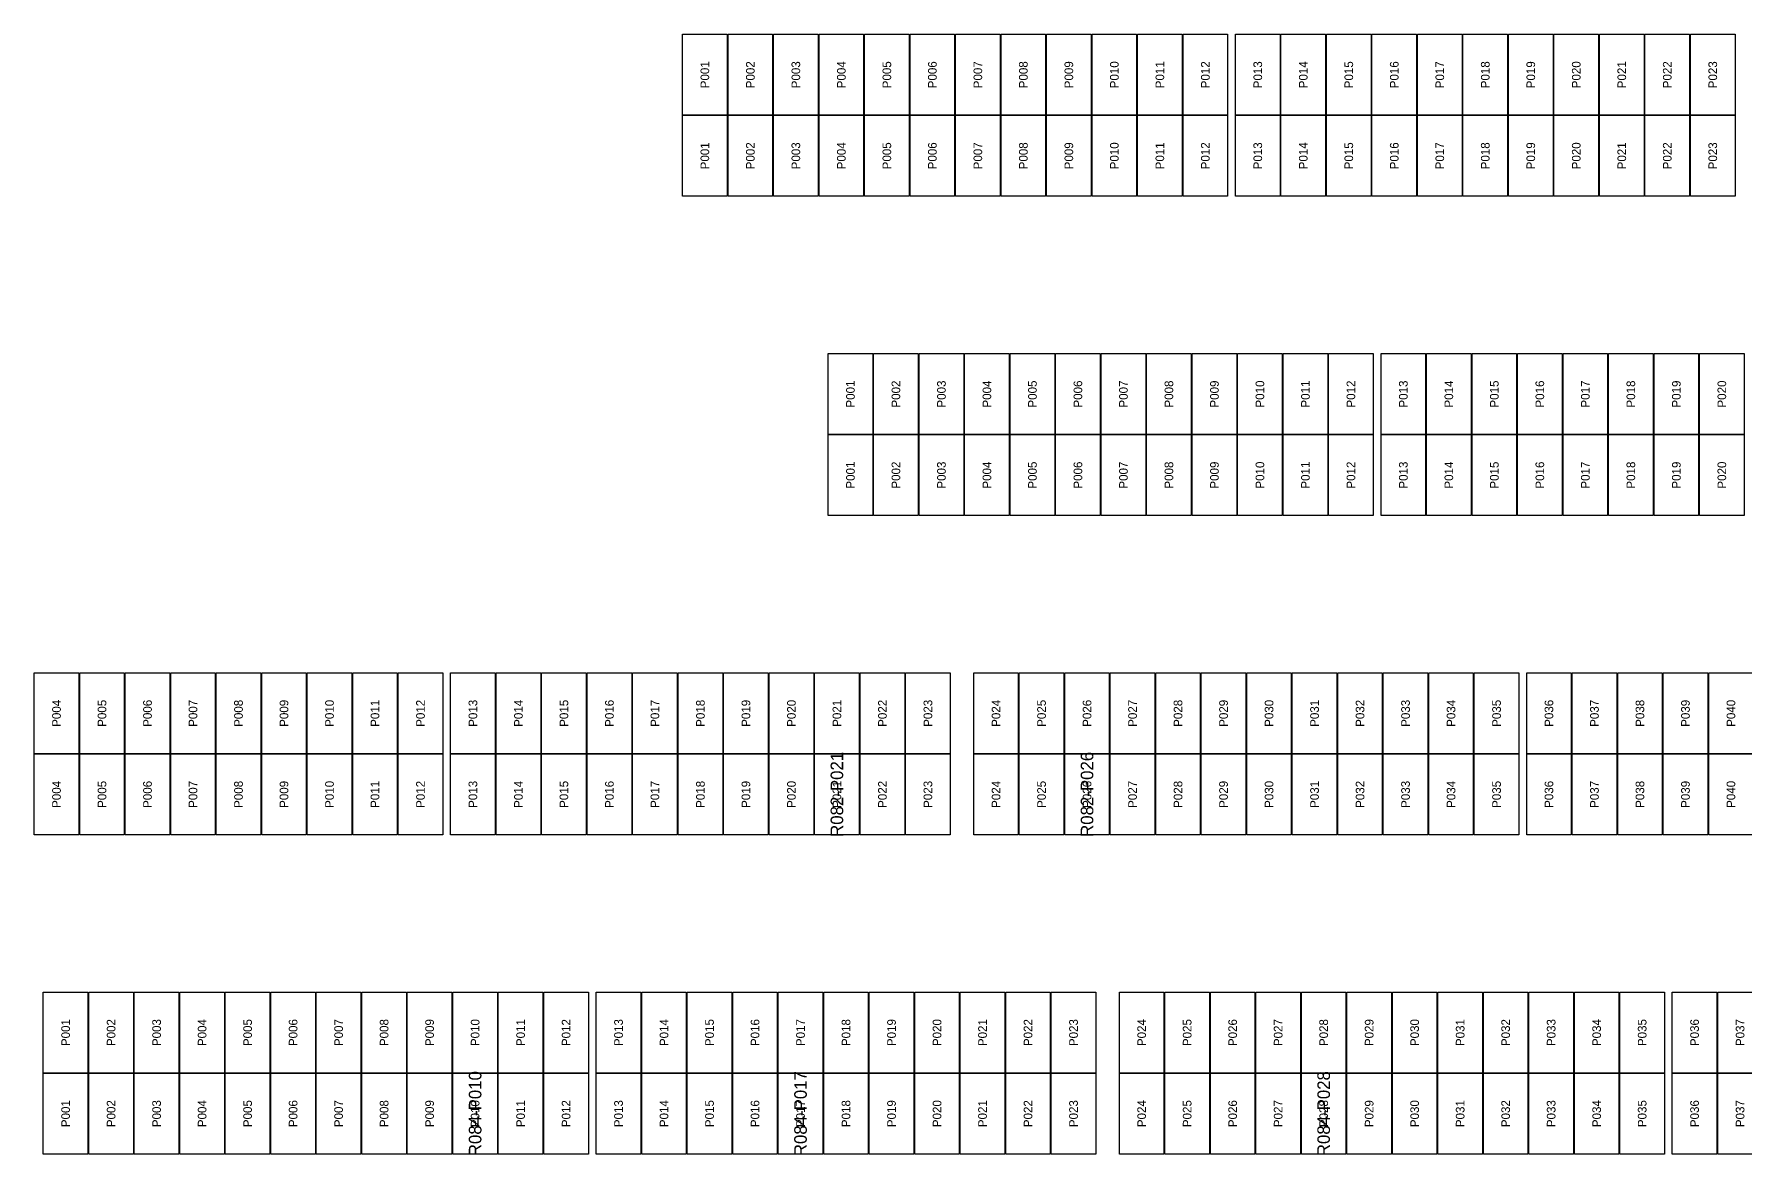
# Model space of a CAD drawing. Extents: x 296295 to 296770, y 651564 to 652121.
# Drawn here: x 296492.3 to 296535.84, y 651783.5 to 651812.02 of the extents above; entities that cross this region are included whole.
import ezdxf
from ezdxf.enums import TextEntityAlignment as Align

# ---------------------------------------------------------------- set-up
doc = ezdxf.new("R2010")
doc.units = 0

msp = doc.modelspace()

# ---------------------------------------------------------------- linework, layer by layer
at = {"layer": 'DEFECTIVE_PANELS'}
for points in [[(296512.166, 651793.708), (296513.3, 651793.708), (296513.3, 651791.645), (296512.166, 651791.645)], [(296518.532, 651793.708), (296519.666, 651793.708), (296519.666, 651791.645), (296518.532, 651791.645)], [(296502.958, 651785.582), (296504.092, 651785.582), (296504.092, 651783.519), (296502.958, 651783.519)], [(296511.24, 651785.582), (296512.374, 651785.582), (296512.374, 651783.519), (296511.24, 651783.519)], [(296524.554, 651785.582), (296525.688, 651785.582), (296525.688, 651783.519), (296524.554, 651783.519)]]:
    msp.add_lwpolyline(points, close=True, dxfattribs=at)
at = {"layer": 'PANELS_MASTER'}
for points in [[(296508.805, 651812.023), (296509.939, 651812.023), (296509.939, 651809.96), (296508.805, 651809.96)], [(296509.963, 651812.023), (296511.097, 651812.023), (296511.097, 651809.96), (296509.963, 651809.96)], [(296511.121, 651812.023), (296512.255, 651812.023), (296512.255, 651809.96), (296511.121, 651809.96)], [(296512.279, 651812.023), (296513.413, 651812.023), (296513.413, 651809.96), (296512.279, 651809.96)], [(296513.437, 651812.023), (296514.571, 651812.023), (296514.571, 651809.96), (296513.437, 651809.96)], [(296514.595, 651812.023), (296515.729, 651812.023), (296515.729, 651809.96), (296514.595, 651809.96)], [(296515.753, 651812.023), (296516.887, 651812.023), (296516.887, 651809.96), (296515.753, 651809.96)], [(296516.911, 651812.023), (296518.045, 651812.023), (296518.045, 651809.96), (296516.911, 651809.96)], [(296518.069, 651812.023), (296519.203, 651812.023), (296519.203, 651809.96), (296518.069, 651809.96)], [(296519.227, 651812.023), (296520.361, 651812.023), (296520.361, 651809.96), (296519.227, 651809.96)], [(296520.385, 651812.023), (296521.519, 651812.023), (296521.519, 651809.96), (296520.385, 651809.96)], [(296521.543, 651812.023), (296522.677, 651812.023), (296522.677, 651809.96), (296521.543, 651809.96)], [(296522.877, 651812.023), (296524.011, 651812.023), (296524.011, 651809.96), (296522.877, 651809.96)], [(296524.035, 651812.023), (296525.169, 651812.023), (296525.169, 651809.96), (296524.035, 651809.96)], [(296525.193, 651812.023), (296526.327, 651812.023), (296526.327, 651809.96), (296525.193, 651809.96)], [(296526.351, 651812.023), (296527.485, 651812.023), (296527.485, 651809.96), (296526.351, 651809.96)], [(296527.509, 651812.023), (296528.643, 651812.023), (296528.643, 651809.96), (296527.509, 651809.96)], [(296528.667, 651812.023), (296529.801, 651812.023), (296529.801, 651809.96), (296528.667, 651809.96)], [(296529.825, 651812.023), (296530.959, 651812.023), (296530.959, 651809.96), (296529.825, 651809.96)], [(296530.983, 651812.023), (296532.117, 651812.023), (296532.117, 651809.96), (296530.983, 651809.96)], [(296532.141, 651812.023), (296533.275, 651812.023), (296533.275, 651809.96), (296532.141, 651809.96)], [(296533.299, 651812.023), (296534.433, 651812.023), (296534.433, 651809.96), (296533.299, 651809.96)], [(296534.457, 651812.023), (296535.591, 651812.023), (296535.591, 651809.96), (296534.457, 651809.96)], [(296508.805, 651809.96), (296509.939, 651809.96), (296509.939, 651807.897), (296508.805, 651807.897)], [(296509.963, 651809.96), (296511.097, 651809.96), (296511.097, 651807.897), (296509.963, 651807.897)], [(296511.121, 651809.96), (296512.255, 651809.96), (296512.255, 651807.897), (296511.121, 651807.897)], [(296512.279, 651809.96), (296513.413, 651809.96), (296513.413, 651807.897), (296512.279, 651807.897)], [(296513.437, 651809.96), (296514.571, 651809.96), (296514.571, 651807.897), (296513.437, 651807.897)], [(296514.595, 651809.96), (296515.729, 651809.96), (296515.729, 651807.897), (296514.595, 651807.897)], [(296515.753, 651809.96), (296516.887, 651809.96), (296516.887, 651807.897), (296515.753, 651807.897)], [(296516.911, 651809.96), (296518.045, 651809.96), (296518.045, 651807.897), (296516.911, 651807.897)], [(296518.069, 651809.96), (296519.203, 651809.96), (296519.203, 651807.897), (296518.069, 651807.897)], [(296519.227, 651809.96), (296520.361, 651809.96), (296520.361, 651807.897), (296519.227, 651807.897)], [(296520.385, 651809.96), (296521.519, 651809.96), (296521.519, 651807.897), (296520.385, 651807.897)], [(296521.543, 651809.96), (296522.677, 651809.96), (296522.677, 651807.897), (296521.543, 651807.897)], [(296522.877, 651809.96), (296524.011, 651809.96), (296524.011, 651807.897), (296522.877, 651807.897)], [(296524.035, 651809.96), (296525.169, 651809.96), (296525.169, 651807.897), (296524.035, 651807.897)], [(296525.193, 651809.96), (296526.327, 651809.96), (296526.327, 651807.897), (296525.193, 651807.897)], [(296526.351, 651809.96), (296527.485, 651809.96), (296527.485, 651807.897), (296526.351, 651807.897)], [(296527.509, 651809.96), (296528.643, 651809.96), (296528.643, 651807.897), (296527.509, 651807.897)], [(296528.667, 651809.96), (296529.801, 651809.96), (296529.801, 651807.897), (296528.667, 651807.897)], [(296529.825, 651809.96), (296530.959, 651809.96), (296530.959, 651807.897), (296529.825, 651807.897)], [(296530.983, 651809.96), (296532.117, 651809.96), (296532.117, 651807.897), (296530.983, 651807.897)], [(296532.141, 651809.96), (296533.275, 651809.96), (296533.275, 651807.897), (296532.141, 651807.897)], [(296533.299, 651809.96), (296534.433, 651809.96), (296534.433, 651807.897), (296533.299, 651807.897)], [(296534.457, 651809.96), (296535.591, 651809.96), (296535.591, 651807.897), (296534.457, 651807.897)], [(296512.51, 651803.897), (296513.644, 651803.897), (296513.644, 651801.834), (296512.51, 651801.834)], [(296513.668, 651803.897), (296514.802, 651803.897), (296514.802, 651801.834), (296513.668, 651801.834)], [(296514.826, 651803.897), (296515.96, 651803.897), (296515.96, 651801.834), (296514.826, 651801.834)], [(296515.984, 651803.897), (296517.118, 651803.897), (296517.118, 651801.834), (296515.984, 651801.834)], [(296517.142, 651803.897), (296518.276, 651803.897), (296518.276, 651801.834), (296517.142, 651801.834)], [(296518.3, 651803.897), (296519.434, 651803.897), (296519.434, 651801.834), (296518.3, 651801.834)], [(296519.458, 651803.897), (296520.592, 651803.897), (296520.592, 651801.834), (296519.458, 651801.834)], [(296520.616, 651803.897), (296521.75, 651803.897), (296521.75, 651801.834), (296520.616, 651801.834)], [(296521.774, 651803.897), (296522.908, 651803.897), (296522.908, 651801.834), (296521.774, 651801.834)], [(296522.932, 651803.897), (296524.066, 651803.897), (296524.066, 651801.834), (296522.932, 651801.834)], [(296524.09, 651803.897), (296525.224, 651803.897), (296525.224, 651801.834), (296524.09, 651801.834)], [(296525.248, 651803.897), (296526.382, 651803.897), (296526.382, 651801.834), (296525.248, 651801.834)], [(296526.582, 651803.897), (296527.716, 651803.897), (296527.716, 651801.834), (296526.582, 651801.834)], [(296527.74, 651803.897), (296528.874, 651803.897), (296528.874, 651801.834), (296527.74, 651801.834)], [(296528.898, 651803.897), (296530.032, 651803.897), (296530.032, 651801.834), (296528.898, 651801.834)], [(296530.056, 651803.897), (296531.19, 651803.897), (296531.19, 651801.834), (296530.056, 651801.834)], [(296531.214, 651803.897), (296532.348, 651803.897), (296532.348, 651801.834), (296531.214, 651801.834)], [(296532.372, 651803.897), (296533.506, 651803.897), (296533.506, 651801.834), (296532.372, 651801.834)], [(296533.53, 651803.897), (296534.664, 651803.897), (296534.664, 651801.834), (296533.53, 651801.834)], [(296534.688, 651803.897), (296535.822, 651803.897), (296535.822, 651801.834), (296534.688, 651801.834)], [(296512.51, 651801.834), (296513.644, 651801.834), (296513.644, 651799.771), (296512.51, 651799.771)], [(296513.668, 651801.834), (296514.802, 651801.834), (296514.802, 651799.771), (296513.668, 651799.771)], [(296514.826, 651801.834), (296515.96, 651801.834), (296515.96, 651799.771), (296514.826, 651799.771)], [(296515.984, 651801.834), (296517.118, 651801.834), (296517.118, 651799.771), (296515.984, 651799.771)], [(296517.142, 651801.834), (296518.276, 651801.834), (296518.276, 651799.771), (296517.142, 651799.771)], [(296518.3, 651801.834), (296519.434, 651801.834), (296519.434, 651799.771), (296518.3, 651799.771)], [(296519.458, 651801.834), (296520.592, 651801.834), (296520.592, 651799.771), (296519.458, 651799.771)], [(296520.616, 651801.834), (296521.75, 651801.834), (296521.75, 651799.771), (296520.616, 651799.771)], [(296521.774, 651801.834), (296522.908, 651801.834), (296522.908, 651799.771), (296521.774, 651799.771)], [(296522.932, 651801.834), (296524.066, 651801.834), (296524.066, 651799.771), (296522.932, 651799.771)], [(296524.09, 651801.834), (296525.224, 651801.834), (296525.224, 651799.771), (296524.09, 651799.771)], [(296525.248, 651801.834), (296526.382, 651801.834), (296526.382, 651799.771), (296525.248, 651799.771)], [(296526.582, 651801.834), (296527.716, 651801.834), (296527.716, 651799.771), (296526.582, 651799.771)], [(296527.74, 651801.834), (296528.874, 651801.834), (296528.874, 651799.771), (296527.74, 651799.771)], [(296528.898, 651801.834), (296530.032, 651801.834), (296530.032, 651799.771), (296528.898, 651799.771)], [(296530.056, 651801.834), (296531.19, 651801.834), (296531.19, 651799.771), (296530.056, 651799.771)], [(296531.214, 651801.834), (296532.348, 651801.834), (296532.348, 651799.771), (296531.214, 651799.771)], [(296532.372, 651801.834), (296533.506, 651801.834), (296533.506, 651799.771), (296532.372, 651799.771)], [(296533.53, 651801.834), (296534.664, 651801.834), (296534.664, 651799.771), (296533.53, 651799.771)], [(296534.688, 651801.834), (296535.822, 651801.834), (296535.822, 651799.771), (296534.688, 651799.771)], [(296492.304, 651795.771), (296493.438, 651795.771), (296493.438, 651793.708), (296492.304, 651793.708)], [(296493.462, 651795.771), (296494.596, 651795.771), (296494.596, 651793.708), (296493.462, 651793.708)], [(296494.62, 651795.771), (296495.754, 651795.771), (296495.754, 651793.708), (296494.62, 651793.708)], [(296495.778, 651795.771), (296496.912, 651795.771), (296496.912, 651793.708), (296495.778, 651793.708)], [(296496.936, 651795.771), (296498.07, 651795.771), (296498.07, 651793.708), (296496.936, 651793.708)], [(296498.094, 651795.771), (296499.228, 651795.771), (296499.228, 651793.708), (296498.094, 651793.708)], [(296499.252, 651795.771), (296500.386, 651795.771), (296500.386, 651793.708), (296499.252, 651793.708)], [(296500.41, 651795.771), (296501.544, 651795.771), (296501.544, 651793.708), (296500.41, 651793.708)], [(296501.568, 651795.771), (296502.702, 651795.771), (296502.702, 651793.708), (296501.568, 651793.708)], [(296502.902, 651795.771), (296504.036, 651795.771), (296504.036, 651793.708), (296502.902, 651793.708)], [(296504.06, 651795.771), (296505.194, 651795.771), (296505.194, 651793.708), (296504.06, 651793.708)], [(296505.218, 651795.771), (296506.352, 651795.771), (296506.352, 651793.708), (296505.218, 651793.708)], [(296506.376, 651795.771), (296507.51, 651795.771), (296507.51, 651793.708), (296506.376, 651793.708)], [(296507.534, 651795.771), (296508.668, 651795.771), (296508.668, 651793.708), (296507.534, 651793.708)], [(296508.692, 651795.771), (296509.826, 651795.771), (296509.826, 651793.708), (296508.692, 651793.708)], [(296509.85, 651795.771), (296510.984, 651795.771), (296510.984, 651793.708), (296509.85, 651793.708)], [(296511.008, 651795.771), (296512.142, 651795.771), (296512.142, 651793.708), (296511.008, 651793.708)], [(296512.166, 651795.771), (296513.3, 651795.771), (296513.3, 651793.708), (296512.166, 651793.708)], [(296513.324, 651795.771), (296514.458, 651795.771), (296514.458, 651793.708), (296513.324, 651793.708)], [(296514.482, 651795.771), (296515.616, 651795.771), (296515.616, 651793.708), (296514.482, 651793.708)], [(296516.216, 651795.771), (296517.35, 651795.771), (296517.35, 651793.708), (296516.216, 651793.708)], [(296517.374, 651795.771), (296518.508, 651795.771), (296518.508, 651793.708), (296517.374, 651793.708)], [(296518.532, 651795.771), (296519.666, 651795.771), (296519.666, 651793.708), (296518.532, 651793.708)], [(296519.69, 651795.771), (296520.824, 651795.771), (296520.824, 651793.708), (296519.69, 651793.708)], [(296520.848, 651795.771), (296521.982, 651795.771), (296521.982, 651793.708), (296520.848, 651793.708)], [(296522.006, 651795.771), (296523.14, 651795.771), (296523.14, 651793.708), (296522.006, 651793.708)], [(296523.164, 651795.771), (296524.298, 651795.771), (296524.298, 651793.708), (296523.164, 651793.708)], [(296524.322, 651795.771), (296525.456, 651795.771), (296525.456, 651793.708), (296524.322, 651793.708)], [(296525.48, 651795.771), (296526.614, 651795.771), (296526.614, 651793.708), (296525.48, 651793.708)], [(296526.638, 651795.771), (296527.772, 651795.771), (296527.772, 651793.708), (296526.638, 651793.708)], [(296527.796, 651795.771), (296528.93, 651795.771), (296528.93, 651793.708), (296527.796, 651793.708)], [(296528.954, 651795.771), (296530.088, 651795.771), (296530.088, 651793.708), (296528.954, 651793.708)], [(296530.288, 651795.771), (296531.422, 651795.771), (296531.422, 651793.708), (296530.288, 651793.708)], [(296531.446, 651795.771), (296532.58, 651795.771), (296532.58, 651793.708), (296531.446, 651793.708)], [(296532.604, 651795.771), (296533.738, 651795.771), (296533.738, 651793.708), (296532.604, 651793.708)], [(296533.762, 651795.771), (296534.896, 651795.771), (296534.896, 651793.708), (296533.762, 651793.708)], [(296534.92, 651795.771), (296536.054, 651795.771), (296536.054, 651793.708), (296534.92, 651793.708)], [(296492.304, 651793.708), (296493.438, 651793.708), (296493.438, 651791.645), (296492.304, 651791.645)], [(296493.462, 651793.708), (296494.596, 651793.708), (296494.596, 651791.645), (296493.462, 651791.645)], [(296494.62, 651793.708), (296495.754, 651793.708), (296495.754, 651791.645), (296494.62, 651791.645)], [(296495.778, 651793.708), (296496.912, 651793.708), (296496.912, 651791.645), (296495.778, 651791.645)], [(296496.936, 651793.708), (296498.07, 651793.708), (296498.07, 651791.645), (296496.936, 651791.645)], [(296498.094, 651793.708), (296499.228, 651793.708), (296499.228, 651791.645), (296498.094, 651791.645)], [(296499.252, 651793.708), (296500.386, 651793.708), (296500.386, 651791.645), (296499.252, 651791.645)], [(296500.41, 651793.708), (296501.544, 651793.708), (296501.544, 651791.645), (296500.41, 651791.645)], [(296501.568, 651793.708), (296502.702, 651793.708), (296502.702, 651791.645), (296501.568, 651791.645)], [(296502.902, 651793.708), (296504.036, 651793.708), (296504.036, 651791.645), (296502.902, 651791.645)], [(296504.06, 651793.708), (296505.194, 651793.708), (296505.194, 651791.645), (296504.06, 651791.645)], [(296505.218, 651793.708), (296506.352, 651793.708), (296506.352, 651791.645), (296505.218, 651791.645)], [(296506.376, 651793.708), (296507.51, 651793.708), (296507.51, 651791.645), (296506.376, 651791.645)], [(296507.534, 651793.708), (296508.668, 651793.708), (296508.668, 651791.645), (296507.534, 651791.645)], [(296508.692, 651793.708), (296509.826, 651793.708), (296509.826, 651791.645), (296508.692, 651791.645)], [(296509.85, 651793.708), (296510.984, 651793.708), (296510.984, 651791.645), (296509.85, 651791.645)], [(296511.008, 651793.708), (296512.142, 651793.708), (296512.142, 651791.645), (296511.008, 651791.645)], [(296513.324, 651793.708), (296514.458, 651793.708), (296514.458, 651791.645), (296513.324, 651791.645)], [(296514.482, 651793.708), (296515.616, 651793.708), (296515.616, 651791.645), (296514.482, 651791.645)], [(296516.216, 651793.708), (296517.35, 651793.708), (296517.35, 651791.645), (296516.216, 651791.645)], [(296517.374, 651793.708), (296518.508, 651793.708), (296518.508, 651791.645), (296517.374, 651791.645)], [(296519.69, 651793.708), (296520.824, 651793.708), (296520.824, 651791.645), (296519.69, 651791.645)], [(296520.848, 651793.708), (296521.982, 651793.708), (296521.982, 651791.645), (296520.848, 651791.645)], [(296522.006, 651793.708), (296523.14, 651793.708), (296523.14, 651791.645), (296522.006, 651791.645)], [(296523.164, 651793.708), (296524.298, 651793.708), (296524.298, 651791.645), (296523.164, 651791.645)], [(296524.322, 651793.708), (296525.456, 651793.708), (296525.456, 651791.645), (296524.322, 651791.645)], [(296525.48, 651793.708), (296526.614, 651793.708), (296526.614, 651791.645), (296525.48, 651791.645)], [(296526.638, 651793.708), (296527.772, 651793.708), (296527.772, 651791.645), (296526.638, 651791.645)], [(296527.796, 651793.708), (296528.93, 651793.708), (296528.93, 651791.645), (296527.796, 651791.645)], [(296528.954, 651793.708), (296530.088, 651793.708), (296530.088, 651791.645), (296528.954, 651791.645)], [(296530.288, 651793.708), (296531.422, 651793.708), (296531.422, 651791.645), (296530.288, 651791.645)], [(296531.446, 651793.708), (296532.58, 651793.708), (296532.58, 651791.645), (296531.446, 651791.645)], [(296532.604, 651793.708), (296533.738, 651793.708), (296533.738, 651791.645), (296532.604, 651791.645)], [(296533.762, 651793.708), (296534.896, 651793.708), (296534.896, 651791.645), (296533.762, 651791.645)], [(296534.92, 651793.708), (296536.054, 651793.708), (296536.054, 651791.645), (296534.92, 651791.645)], [(296492.536, 651787.645), (296493.67, 651787.645), (296493.67, 651785.582), (296492.536, 651785.582)], [(296493.694, 651787.645), (296494.828, 651787.645), (296494.828, 651785.582), (296493.694, 651785.582)], [(296494.852, 651787.645), (296495.986, 651787.645), (296495.986, 651785.582), (296494.852, 651785.582)], [(296496.01, 651787.645), (296497.144, 651787.645), (296497.144, 651785.582), (296496.01, 651785.582)], [(296497.168, 651787.645), (296498.302, 651787.645), (296498.302, 651785.582), (296497.168, 651785.582)], [(296498.326, 651787.645), (296499.46, 651787.645), (296499.46, 651785.582), (296498.326, 651785.582)], [(296499.484, 651787.645), (296500.618, 651787.645), (296500.618, 651785.582), (296499.484, 651785.582)], [(296500.642, 651787.645), (296501.776, 651787.645), (296501.776, 651785.582), (296500.642, 651785.582)], [(296501.8, 651787.645), (296502.934, 651787.645), (296502.934, 651785.582), (296501.8, 651785.582)], [(296502.958, 651787.645), (296504.092, 651787.645), (296504.092, 651785.582), (296502.958, 651785.582)], [(296504.116, 651787.645), (296505.25, 651787.645), (296505.25, 651785.582), (296504.116, 651785.582)], [(296505.274, 651787.645), (296506.408, 651787.645), (296506.408, 651785.582), (296505.274, 651785.582)], [(296506.608, 651787.645), (296507.742, 651787.645), (296507.742, 651785.582), (296506.608, 651785.582)], [(296507.766, 651787.645), (296508.9, 651787.645), (296508.9, 651785.582), (296507.766, 651785.582)], [(296508.924, 651787.645), (296510.058, 651787.645), (296510.058, 651785.582), (296508.924, 651785.582)], [(296510.082, 651787.645), (296511.216, 651787.645), (296511.216, 651785.582), (296510.082, 651785.582)], [(296511.24, 651787.645), (296512.374, 651787.645), (296512.374, 651785.582), (296511.24, 651785.582)], [(296512.398, 651787.645), (296513.532, 651787.645), (296513.532, 651785.582), (296512.398, 651785.582)], [(296513.556, 651787.645), (296514.69, 651787.645), (296514.69, 651785.582), (296513.556, 651785.582)], [(296514.714, 651787.645), (296515.848, 651787.645), (296515.848, 651785.582), (296514.714, 651785.582)], [(296515.872, 651787.645), (296517.006, 651787.645), (296517.006, 651785.582), (296515.872, 651785.582)], [(296517.03, 651787.645), (296518.164, 651787.645), (296518.164, 651785.582), (296517.03, 651785.582)], [(296518.188, 651787.645), (296519.322, 651787.645), (296519.322, 651785.582), (296518.188, 651785.582)], [(296519.922, 651787.645), (296521.056, 651787.645), (296521.056, 651785.582), (296519.922, 651785.582)], [(296521.08, 651787.645), (296522.214, 651787.645), (296522.214, 651785.582), (296521.08, 651785.582)], [(296522.238, 651787.645), (296523.372, 651787.645), (296523.372, 651785.582), (296522.238, 651785.582)], [(296523.396, 651787.645), (296524.53, 651787.645), (296524.53, 651785.582), (296523.396, 651785.582)], [(296524.554, 651787.645), (296525.688, 651787.645), (296525.688, 651785.582), (296524.554, 651785.582)], [(296525.712, 651787.645), (296526.846, 651787.645), (296526.846, 651785.582), (296525.712, 651785.582)], [(296526.87, 651787.645), (296528.004, 651787.645), (296528.004, 651785.582), (296526.87, 651785.582)], [(296528.028, 651787.645), (296529.162, 651787.645), (296529.162, 651785.582), (296528.028, 651785.582)], [(296529.186, 651787.645), (296530.32, 651787.645), (296530.32, 651785.582), (296529.186, 651785.582)], [(296530.344, 651787.645), (296531.478, 651787.645), (296531.478, 651785.582), (296530.344, 651785.582)], [(296531.502, 651787.645), (296532.636, 651787.645), (296532.636, 651785.582), (296531.502, 651785.582)], [(296532.66, 651787.645), (296533.794, 651787.645), (296533.794, 651785.582), (296532.66, 651785.582)], [(296533.994, 651787.645), (296535.128, 651787.645), (296535.128, 651785.582), (296533.994, 651785.582)], [(296535.152, 651787.645), (296536.286, 651787.645), (296536.286, 651785.582), (296535.152, 651785.582)], [(296492.536, 651785.582), (296493.67, 651785.582), (296493.67, 651783.519), (296492.536, 651783.519)], [(296493.694, 651785.582), (296494.828, 651785.582), (296494.828, 651783.519), (296493.694, 651783.519)], [(296494.852, 651785.582), (296495.986, 651785.582), (296495.986, 651783.519), (296494.852, 651783.519)], [(296496.01, 651785.582), (296497.144, 651785.582), (296497.144, 651783.519), (296496.01, 651783.519)], [(296497.168, 651785.582), (296498.302, 651785.582), (296498.302, 651783.519), (296497.168, 651783.519)], [(296498.326, 651785.582), (296499.46, 651785.582), (296499.46, 651783.519), (296498.326, 651783.519)], [(296499.484, 651785.582), (296500.618, 651785.582), (296500.618, 651783.519), (296499.484, 651783.519)], [(296500.642, 651785.582), (296501.776, 651785.582), (296501.776, 651783.519), (296500.642, 651783.519)], [(296501.8, 651785.582), (296502.934, 651785.582), (296502.934, 651783.519), (296501.8, 651783.519)], [(296504.116, 651785.582), (296505.25, 651785.582), (296505.25, 651783.519), (296504.116, 651783.519)], [(296505.274, 651785.582), (296506.408, 651785.582), (296506.408, 651783.519), (296505.274, 651783.519)], [(296506.608, 651785.582), (296507.742, 651785.582), (296507.742, 651783.519), (296506.608, 651783.519)], [(296507.766, 651785.582), (296508.9, 651785.582), (296508.9, 651783.519), (296507.766, 651783.519)], [(296508.924, 651785.582), (296510.058, 651785.582), (296510.058, 651783.519), (296508.924, 651783.519)], [(296510.082, 651785.582), (296511.216, 651785.582), (296511.216, 651783.519), (296510.082, 651783.519)], [(296512.398, 651785.582), (296513.532, 651785.582), (296513.532, 651783.519), (296512.398, 651783.519)], [(296513.556, 651785.582), (296514.69, 651785.582), (296514.69, 651783.519), (296513.556, 651783.519)], [(296514.714, 651785.582), (296515.848, 651785.582), (296515.848, 651783.519), (296514.714, 651783.519)], [(296515.872, 651785.582), (296517.006, 651785.582), (296517.006, 651783.519), (296515.872, 651783.519)], [(296517.03, 651785.582), (296518.164, 651785.582), (296518.164, 651783.519), (296517.03, 651783.519)], [(296518.188, 651785.582), (296519.322, 651785.582), (296519.322, 651783.519), (296518.188, 651783.519)], [(296519.922, 651785.582), (296521.056, 651785.582), (296521.056, 651783.519), (296519.922, 651783.519)], [(296521.08, 651785.582), (296522.214, 651785.582), (296522.214, 651783.519), (296521.08, 651783.519)], [(296522.238, 651785.582), (296523.372, 651785.582), (296523.372, 651783.519), (296522.238, 651783.519)], [(296523.396, 651785.582), (296524.53, 651785.582), (296524.53, 651783.519), (296523.396, 651783.519)], [(296525.712, 651785.582), (296526.846, 651785.582), (296526.846, 651783.519), (296525.712, 651783.519)], [(296526.87, 651785.582), (296528.004, 651785.582), (296528.004, 651783.519), (296526.87, 651783.519)], [(296528.028, 651785.582), (296529.162, 651785.582), (296529.162, 651783.519), (296528.028, 651783.519)], [(296529.186, 651785.582), (296530.32, 651785.582), (296530.32, 651783.519), (296529.186, 651783.519)], [(296530.344, 651785.582), (296531.478, 651785.582), (296531.478, 651783.519), (296530.344, 651783.519)], [(296531.502, 651785.582), (296532.636, 651785.582), (296532.636, 651783.519), (296531.502, 651783.519)], [(296532.66, 651785.582), (296533.794, 651785.582), (296533.794, 651783.519), (296532.66, 651783.519)], [(296533.994, 651785.582), (296535.128, 651785.582), (296535.128, 651783.519), (296533.994, 651783.519)], [(296535.152, 651785.582), (296536.286, 651785.582), (296536.286, 651783.519), (296535.152, 651783.519)]]:
    msp.add_lwpolyline(points, close=True, dxfattribs=at)

# ---------------------------------------------------------------- texts
at = {"layer": 'DEFECT_LABELS'}
for s, p in [('R082-P021', (296512.733, 651792.676)), ('R082-P026', (296519.099, 651792.676)), ('R084-P010', (296503.525, 651784.55)), ('R084-P017', (296511.807, 651784.55)), ('R084-P028', (296525.121, 651784.55))]:
    msp.add_text(s, height=0.32, rotation=90, dxfattribs=at).set_placement(p, align=Align.MIDDLE_CENTER)
at = {"layer": 'PANEL_POSITION'}
for s, p in [('P001', (296509.372, 651810.991)), ('P002', (296510.53, 651810.991)), ('P003', (296511.688, 651810.991)), ('P004', (296512.846, 651810.991)), ('P005', (296514.004, 651810.991)), ('P006', (296515.162, 651810.991)), ('P007', (296516.32, 651810.991)), ('P008', (296517.478, 651810.991)), ('P009', (296518.636, 651810.991)), ('P010', (296519.794, 651810.991)), ('P011', (296520.952, 651810.991)), ('P012', (296522.11, 651810.991)), ('P013', (296523.444, 651810.991)), ('P014', (296524.602, 651810.991)), ('P015', (296525.76, 651810.991)), ('P016', (296526.918, 651810.991)), ('P017', (296528.076, 651810.991)), ('P018', (296529.234, 651810.991)), ('P019', (296530.392, 651810.991)), ('P020', (296531.55, 651810.991)), ('P021', (296532.708, 651810.991)), ('P022', (296533.866, 651810.991)), ('P023', (296535.024, 651810.991)), ('P001', (296509.372, 651808.928)), ('P002', (296510.53, 651808.928)), ('P003', (296511.688, 651808.928)), ('P004', (296512.846, 651808.928)), ('P005', (296514.004, 651808.928)), ('P006', (296515.162, 651808.928)), ('P007', (296516.32, 651808.928)), ('P008', (296517.478, 651808.928)), ('P009', (296518.636, 651808.928)), ('P010', (296519.794, 651808.928)), ('P011', (296520.952, 651808.928)), ('P012', (296522.11, 651808.928)), ('P013', (296523.444, 651808.928)), ('P014', (296524.602, 651808.928)), ('P015', (296525.76, 651808.928)), ('P016', (296526.918, 651808.928)), ('P017', (296528.076, 651808.928)), ('P018', (296529.234, 651808.928)), ('P019', (296530.392, 651808.928)), ('P020', (296531.55, 651808.928)), ('P021', (296532.708, 651808.928)), ('P022', (296533.866, 651808.928)), ('P023', (296535.024, 651808.928)), ('P001', (296513.077, 651802.865)), ('P002', (296514.235, 651802.865)), ('P003', (296515.393, 651802.865)), ('P004', (296516.551, 651802.865)), ('P005', (296517.709, 651802.865)), ('P006', (296518.867, 651802.865)), ('P007', (296520.025, 651802.865)), ('P008', (296521.183, 651802.865)), ('P009', (296522.341, 651802.865)), ('P010', (296523.499, 651802.865)), ('P011', (296524.657, 651802.865)), ('P012', (296525.815, 651802.865)), ('P013', (296527.149, 651802.865)), ('P014', (296528.307, 651802.865)), ('P015', (296529.465, 651802.865)), ('P016', (296530.623, 651802.865)), ('P017', (296531.781, 651802.865)), ('P018', (296532.939, 651802.865)), ('P019', (296534.097, 651802.865)), ('P020', (296535.255, 651802.865)), ('P001', (296513.077, 651800.802)), ('P002', (296514.235, 651800.802)), ('P003', (296515.393, 651800.802)), ('P004', (296516.551, 651800.802)), ('P005', (296517.709, 651800.802)), ('P006', (296518.867, 651800.802)), ('P007', (296520.025, 651800.802)), ('P008', (296521.183, 651800.802)), ('P009', (296522.341, 651800.802)), ('P010', (296523.499, 651800.802)), ('P011', (296524.657, 651800.802)), ('P012', (296525.815, 651800.802)), ('P013', (296527.149, 651800.802)), ('P014', (296528.307, 651800.802)), ('P015', (296529.465, 651800.802)), ('P016', (296530.623, 651800.802)), ('P017', (296531.781, 651800.802)), ('P018', (296532.939, 651800.802)), ('P019', (296534.097, 651800.802)), ('P020', (296535.255, 651800.802)), ('P004', (296492.871, 651794.739)), ('P005', (296494.029, 651794.739)), ('P006', (296495.187, 651794.739)), ('P007', (296496.345, 651794.739)), ('P008', (296497.503, 651794.739)), ('P009', (296498.661, 651794.739)), ('P010', (296499.819, 651794.739)), ('P011', (296500.977, 651794.739)), ('P012', (296502.135, 651794.739)), ('P013', (296503.469, 651794.739)), ('P014', (296504.627, 651794.739)), ('P015', (296505.785, 651794.739)), ('P016', (296506.943, 651794.739)), ('P017', (296508.101, 651794.739)), ('P018', (296509.259, 651794.739)), ('P019', (296510.417, 651794.739)), ('P020', (296511.575, 651794.739)), ('P021', (296512.733, 651794.739)), ('P022', (296513.891, 651794.739)), ('P023', (296515.049, 651794.739)), ('P024', (296516.783, 651794.739)), ('P025', (296517.941, 651794.739)), ('P026', (296519.099, 651794.739)), ('P027', (296520.257, 651794.739)), ('P028', (296521.415, 651794.739)), ('P029', (296522.573, 651794.739)), ('P030', (296523.731, 651794.739)), ('P031', (296524.889, 651794.739)), ('P032', (296526.047, 651794.739)), ('P033', (296527.205, 651794.739)), ('P034', (296528.363, 651794.739)), ('P035', (296529.521, 651794.739)), ('P036', (296530.855, 651794.739)), ('P037', (296532.013, 651794.739)), ('P038', (296533.171, 651794.739)), ('P039', (296534.329, 651794.739)), ('P040', (296535.487, 651794.739)), ('P004', (296492.871, 651792.676)), ('P010', (296499.819, 651792.676)), ('P014', (296504.627, 651792.676)), ('P020', (296511.575, 651792.676)), ('P024', (296516.783, 651792.676)), ('P030', (296523.731, 651792.676)), ('P034', (296528.363, 651792.676)), ('P040', (296535.487, 651792.676)), ('P005', (296494.029, 651792.676)), ('P006', (296495.187, 651792.676)), ('P007', (296496.345, 651792.676)), ('P008', (296497.503, 651792.676)), ('P009', (296498.661, 651792.676)), ('P011', (296500.977, 651792.676)), ('P012', (296502.135, 651792.676)), ('P013', (296503.469, 651792.676)), ('P015', (296505.785, 651792.676)), ('P016', (296506.943, 651792.676)), ('P017', (296508.101, 651792.676)), ('P018', (296509.259, 651792.676)), ('P019', (296510.417, 651792.676)), ('P021', (296512.733, 651792.676)), ('P022', (296513.891, 651792.676)), ('P023', (296515.049, 651792.676)), ('P025', (296517.941, 651792.676)), ('P026', (296519.099, 651792.676)), ('P027', (296520.257, 651792.676)), ('P028', (296521.415, 651792.676)), ('P029', (296522.573, 651792.676)), ('P031', (296524.889, 651792.676)), ('P032', (296526.047, 651792.676)), ('P033', (296527.205, 651792.676)), ('P035', (296529.521, 651792.676)), ('P036', (296530.855, 651792.676)), ('P037', (296532.013, 651792.676)), ('P038', (296533.171, 651792.676)), ('P039', (296534.329, 651792.676)), ('P001', (296493.103, 651786.613)), ('P002', (296494.261, 651786.613)), ('P003', (296495.419, 651786.613)), ('P004', (296496.577, 651786.613)), ('P005', (296497.735, 651786.613)), ('P006', (296498.893, 651786.613)), ('P007', (296500.051, 651786.613)), ('P008', (296501.209, 651786.613)), ('P009', (296502.367, 651786.613)), ('P010', (296503.525, 651786.613)), ('P011', (296504.683, 651786.613)), ('P012', (296505.841, 651786.613)), ('P013', (296507.175, 651786.613)), ('P014', (296508.333, 651786.613)), ('P015', (296509.491, 651786.613)), ('P016', (296510.649, 651786.613)), ('P017', (296511.807, 651786.613)), ('P018', (296512.965, 651786.613)), ('P019', (296514.123, 651786.613)), ('P020', (296515.281, 651786.613)), ('P021', (296516.439, 651786.613)), ('P022', (296517.597, 651786.613)), ('P023', (296518.755, 651786.613)), ('P024', (296520.489, 651786.613)), ('P025', (296521.647, 651786.613)), ('P026', (296522.805, 651786.613)), ('P027', (296523.963, 651786.613)), ('P028', (296525.121, 651786.613)), ('P029', (296526.279, 651786.613)), ('P030', (296527.437, 651786.613)), ('P031', (296528.595, 651786.613)), ('P032', (296529.753, 651786.613)), ('P033', (296530.911, 651786.613)), ('P034', (296532.069, 651786.613)), ('P035', (296533.227, 651786.613)), ('P036', (296534.561, 651786.613)), ('P037', (296535.719, 651786.613)), ('P001', (296493.103, 651784.55)), ('P002', (296494.261, 651784.55)), ('P003', (296495.419, 651784.55)), ('P004', (296496.577, 651784.55)), ('P005', (296497.735, 651784.55)), ('P006', (296498.893, 651784.55)), ('P007', (296500.051, 651784.55)), ('P008', (296501.209, 651784.55)), ('P009', (296502.367, 651784.55)), ('P010', (296503.525, 651784.55)), ('P011', (296504.683, 651784.55)), ('P012', (296505.841, 651784.55)), ('P013', (296507.175, 651784.55)), ('P014', (296508.333, 651784.55)), ('P015', (296509.491, 651784.55)), ('P016', (296510.649, 651784.55)), ('P017', (296511.807, 651784.55)), ('P018', (296512.965, 651784.55)), ('P019', (296514.123, 651784.55)), ('P020', (296515.281, 651784.55)), ('P021', (296516.439, 651784.55)), ('P022', (296517.597, 651784.55)), ('P023', (296518.755, 651784.55)), ('P024', (296520.489, 651784.55)), ('P025', (296521.647, 651784.55)), ('P026', (296522.805, 651784.55)), ('P027', (296523.963, 651784.55)), ('P028', (296525.121, 651784.55)), ('P029', (296526.279, 651784.55)), ('P030', (296527.437, 651784.55)), ('P031', (296528.595, 651784.55)), ('P032', (296529.753, 651784.55)), ('P033', (296530.911, 651784.55)), ('P034', (296532.069, 651784.55)), ('P035', (296533.227, 651784.55)), ('P036', (296534.561, 651784.55)), ('P037', (296535.719, 651784.55))]:
    msp.add_text(s, height=0.22, rotation=90, dxfattribs=at).set_placement(p, align=Align.MIDDLE_CENTER)

doc.saveas('drawing.dxf')
